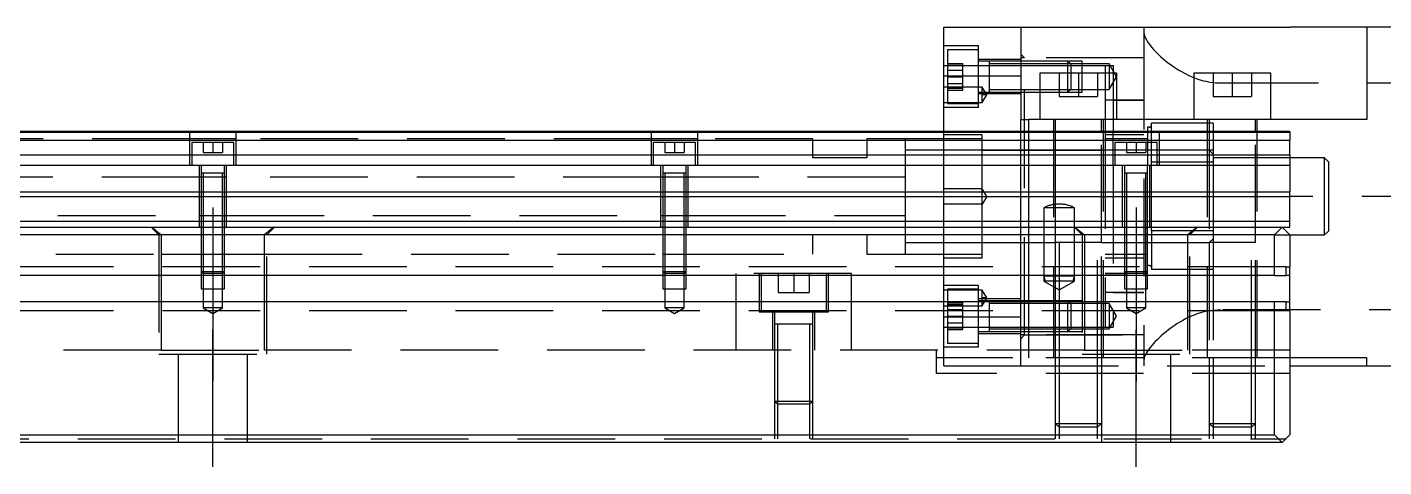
# Model space of a CAD drawing. Extents: x -16 to 810, y -339 to 108.
# Drawn here: x 355.9 to 532.2, y -309.1 to -251.9 of the extents above; entities that cross this region are included whole.
import ezdxf

# ---------------------------------------------------------------- set-up
doc = ezdxf.new("R2010")
doc.units = 0
doc.linetypes.add('CENTER', pattern=[50.8, 31.75, -6.35, 6.35, -6.35])
doc.linetypes.add('DASHED', pattern=[19.05, 12.7, -6.35])
doc.layers.get('0').update_dxf_attribs({"linetype": 'CONTINUOUS'})
doc.layers.add('CENTER', color=1, linetype='CENTER')

msp = doc.modelspace()

# ---------------------------------------------------------------- linework, layer by layer
at = {"color": 7, "linetype": 'CONTINUOUS'}
for p, q in [((475, -251.95), (485, -251.95)), ((475, -258.3), (475, -251.95)), ((485, -251.95), (520, -251.95)), ((485, -251.95), (485, -263.95)), ((530, -251.95), (520, -251.95)), ((551, -251.95), (530, -251.95)), ((530, -251.95), (530, -263.95)), ((475, -265.45), (475, -258.3)), ((475, -258.3), (485, -258.3)), ((487.5, -257.95), (487.5, -263.95)), ((497.5, -257.95), (487.5, -257.95)), ((497.5, -263.95), (497.5, -257.95)), ((507.5, -257.95), (507.5, -263.95)), ((517.5, -257.95), (507.5, -257.95)), ((517.5, -263.95), (517.5, -257.95)), ((485, -263.95), (486, -263.95)), ((485, -265.45), (485, -263.95)), ((530, -263.95), (486, -263.95)), ((486, -263.95), (486, -265.45)), ((328.5, -265.45), (520, -265.45)), ((328.5, -265.58), (520, -265.58)), ((520, -265.58), (520, -265.45)), ((520, -265.58), (520, -266.66)), ((328.5, -266.66), (520, -266.66)), ((520, -268.53), (520, -266.66)), ((328.5, -268.53), (520, -268.53)), ((520, -268.53), (520, -269.88)), ((328.5, -269.88), (520, -269.88)), ((520, -269.88), (520, -273.36)), ((248.5, -273.95), (520, -273.95)), ((328.5, -273.36), (520, -273.36)), ((520, -273.95), (520, -273.36)), ((520, -277.15), (520, -273.95)), ((0, -277.15), (520, -277.15)), ((1, -277.95), (519, -277.95)), ((518, -278.95), (519, -277.95)), ((519, -277.95), (520, -278.95)), ((519, -277.95), (520, -277.95)), ((520, -277.95), (520, -277.15)), ((518, -278.95), (2, -278.95)), ((518, -284.25), (518, -278.95)), ((520, -278.95), (520, -283.1)), ((519.5, -284.25), (519.5, -283.1)), ((519.5, -283.1), (520, -283.1)), ((520, -284.25), (520, -283.1)), ((518, -284.25), (2, -284.25)), ((518, -284.25), (519.5, -284.25)), ((520, -284.25), (519.5, -284.25)), ((520, -287.65), (520, -284.25)), ((518, -287.65), (2, -287.65)), ((519.5, -287.65), (518, -287.65)), ((518, -304.95), (518, -287.65)), ((519.5, -287.65), (520, -287.65)), ((519.5, -288.8), (519.5, -287.65)), ((520, -288.8), (519.5, -288.8)), ((520, -288.8), (520, -287.65)), ((520, -288.8), (520, -304.95)), ((530, -294.95), (520, -294.95)), ((520, -295.95), (530, -295.95)), ((530, -295.95), (530, -294.95)), ((530, -295.95), (551, -295.95)), ((2, -304.95), (518, -304.95)), ((519, -305.95), (518, -304.95)), ((520, -304.95), (519, -305.95)), ((519, -305.95), (1, -305.95))]:
    msp.add_line(p, q, dxfattribs=at)
at = {"color": 3, "linetype": 'DASHED'}
for p, q in [((501, -251.95), (501, -252.57)), ((501, -252.57), (501.01, -252.71)), ((501, -252.57), (501, -295.33)), ((501.01, -252.71), (501.04, -252.87)), ((501.04, -252.87), (501.08, -253.03)), ((501.08, -253.03), (501.15, -253.21)), ((501.15, -253.21), (501.23, -253.39)), ((501.23, -253.39), (501.34, -253.59)), ((501.34, -253.59), (501.45, -253.78)), ((501.45, -253.78), (501.59, -253.99)), ((479.5, -254.39), (475, -254.39)), ((479.5, -254.89), (475.5, -254.89)), ((475.5, -254.89), (475.5, -258.39)), ((479.5, -262.39), (479.5, -254.39)), ((485.5, -255.95), (485, -255.45)), ((501.59, -253.99), (501.79, -254.27)), ((501.79, -254.27), (502.02, -254.55)), ((502.02, -254.55), (502.27, -254.85)), ((502.27, -254.85), (502.55, -255.14)), ((502.55, -255.14), (502.85, -255.45)), ((502.85, -255.45), (503.18, -255.75)), ((475, -256.95), (475.5, -256.95)), ((475, -256.95), (475.5, -256.95)), ((475.5, -256.66), (477.5, -256.66)), ((475.5, -256.89), (477.5, -256.89)), ((475.5, -256.95), (479.5, -256.95)), ((475.5, -256.95), (479.5, -256.95)), ((477.5, -257.53), (477.5, -256.66)), ((485, -256.14), (479.5, -256.14)), ((480.9, -256.39), (479.5, -256.39)), ((479.5, -256.95), (480.9, -256.95)), ((479.5, -256.95), (480.9, -256.95)), ((480.9, -256.39), (480.89, -256.39)), ((480.9, -256.39), (480.9, -260.39)), ((485, -256.39), (480.9, -256.39)), ((480.9, -256.39), (480.9, -256.39)), ((480.9, -256.39), (480.9, -256.74)), ((480.9, -256.39), (480.9, -260.39)), ((480.9, -256.74), (480.9, -258.26)), ((485, -256.74), (480.9, -256.74)), ((480.9, -256.95), (485, -256.95)), ((480.9, -256.95), (485, -256.95)), ((485.5, -255.95), (485, -255.95)), ((491.15, -256.39), (485, -256.39)), ((491.15, -256.39), (485, -256.39)), ((491.5, -256.74), (485, -256.74)), ((485, -256.95), (491.5, -256.95)), ((485, -256.95), (491.5, -256.95)), ((485.5, -291.95), (485.5, -255.95)), ((501, -255.95), (485.5, -255.95)), ((491.5, -256.74), (491.15, -256.39)), ((493, -256.39), (491.15, -256.39)), ((491.15, -257.95), (491.15, -256.39)), ((493, -256.74), (491.5, -256.74)), ((491.5, -256.74), (491.5, -257.95)), ((491.5, -256.95), (493, -256.95)), ((491.5, -256.95), (493, -256.95)), ((493, -257.95), (493, -256.39)), ((496.5, -256.74), (493, -256.74)), ((493, -256.95), (496, -256.95)), ((493, -256.95), (496, -256.95)), ((496, -256.95), (497, -256.95)), ((496, -256.95), (496, -257.95)), ((497.45, -258.39), (496.5, -256.74)), ((496.5, -256.74), (496.5, -258.39)), ((497, -256.95), (497, -265.45)), ((503.18, -255.75), (503.47, -256.01)), ((503.47, -256.01), (503.77, -256.27)), ((503.77, -256.27), (504.1, -256.53)), ((504.1, -256.53), (504.43, -256.78)), ((504.43, -256.78), (504.79, -257.04)), ((504.79, -257.04), (505.17, -257.29)), ((505.17, -257.29), (505.57, -257.54)), ((475.5, -257.53), (477.5, -257.53)), ((475.5, -258.39), (475.5, -261.89)), ((475.5, -258.39), (477.5, -258.39)), ((477.5, -259.26), (477.5, -257.53)), ((480.9, -258.26), (480.9, -258.53)), ((480.9, -258.39), (480.9, -260.39)), ((480.9, -258.39), (480.9, -260.39)), ((480.9, -258.53), (480.9, -260.04)), ((490, -257.95), (490, -260.95)), ((491.15, -258.39), (491.15, -257.95)), ((491.15, -260.39), (491.15, -258.39)), ((491.5, -257.95), (491.5, -258.39)), ((491.5, -258.39), (491.5, -260.04)), ((492.5, -257.95), (492.5, -260.95)), ((493, -260.39), (493, -257.95)), ((495, -257.95), (495, -260.95)), ((496, -257.95), (496, -263.95)), ((496.5, -260.04), (497.45, -258.39)), ((496.5, -258.39), (496.5, -260.04)), ((505.57, -257.54), (505.98, -257.78)), ((505.98, -257.78), (506.36, -257.99)), ((506.36, -257.99), (506.75, -258.18)), ((506.75, -258.18), (507.16, -258.37)), ((507.16, -258.37), (507.58, -258.54)), ((507.58, -258.54), (508.01, -258.7)), ((508.01, -258.7), (508.45, -258.84)), ((508.45, -258.84), (508.75, -258.92)), ((508.75, -258.92), (509.06, -258.99)), ((509.06, -258.99), (509.37, -259.06)), ((509.37, -259.06), (509.68, -259.11)), ((509.68, -259.11), (510.01, -259.15)), ((510, -257.95), (510, -260.95)), ((510.01, -259.15), (510.34, -259.19)), ((510.34, -259.19), (510.67, -259.2)), ((510.67, -259.2), (511, -259.21)), ((511, -259.21), (543, -259.21)), ((512.5, -257.95), (512.5, -260.95)), ((515, -257.95), (515, -260.95)), ((480, -259.75), (475, -259.75)), ((475.5, -259.26), (477.5, -259.26)), ((475.5, -259.89), (477.5, -259.89)), ((475.5, -260.13), (477.5, -260.13)), ((477.5, -260.13), (477.5, -259.26)), ((479.5, -260.39), (480.9, -260.39)), ((485, -260.64), (479.5, -260.64)), ((480.6, -260.75), (480, -259.75)), ((480, -260.75), (480, -259.75)), ((480, -261.75), (480.6, -260.75)), ((480.6, -260.75), (480, -260.75)), ((480, -261.75), (480, -260.75)), ((480.89, -260.39), (485, -260.39)), ((480.9, -260.04), (485, -260.04)), ((485, -260.04), (487.5, -260.04)), ((485, -260.39), (487.5, -260.39)), ((485, -260.39), (487.5, -260.39)), ((487.5, -260.04), (491.5, -260.04)), ((487.5, -260.39), (491.15, -260.39)), ((487.5, -260.39), (491.15, -260.39)), ((490, -260.95), (492.5, -260.95)), ((491.15, -260.39), (491.5, -260.04)), ((491.15, -260.39), (493, -260.39)), ((491.5, -260.04), (493, -260.04)), ((492.5, -260.95), (495, -260.95)), ((493, -260.04), (496.5, -260.04)), ((510, -260.95), (512.5, -260.95)), ((512.5, -260.95), (515, -260.95)), ((475, -261.75), (480, -261.75)), ((479.5, -262.39), (475, -262.39)), ((475.5, -261.89), (479.5, -261.89)), ((497, -261.45), (496, -261.45)), ((497, -261.45), (497.5, -261.45)), ((497.5, -261.45), (497, -261.45)), ((497.5, -261.45), (501, -261.45)), ((501, -261.45), (497.5, -261.45)), ((489.25, -263.95), (489.25, -294.95)), ((489.5, -263.95), (489.5, -265.45)), ((495.5, -265.45), (495.5, -263.95)), ((495.75, -294.95), (495.75, -263.95)), ((496, -263.95), (496, -265.45)), ((502, -265.45), (502, -264.45)), ((509.5, -264.45), (502, -264.45)), ((509.25, -263.95), (509.25, -294.95)), ((509.5, -263.95), (509.5, -265.45)), ((510, -264.45), (509.5, -264.45)), ((510, -264.45), (510, -265.45)), ((515.5, -265.45), (515.5, -263.95)), ((515.75, -294.95), (515.75, -263.95)), ((377, -269.95), (377, -265.45)), ((383, -265.45), (383, -269.95)), ((437, -269.95), (437, -265.45)), ((443, -265.45), (443, -269.95)), ((475, -277.95), (475, -265.45)), ((480, -265.95), (475, -265.95)), ((480, -272.95), (480, -265.95)), ((485, -277.95), (485, -265.45)), ((486, -265.45), (486, -277.95)), ((489.5, -265.45), (489.5, -274.97)), ((495.5, -279.95), (495.5, -265.45)), ((496, -265.45), (496, -290.95)), ((501, -265.95), (496, -265.95)), ((497, -269.95), (497, -265.45)), ((501.75, -264.95), (501.5, -264.95)), ((501.5, -264.95), (501.5, -265.45)), ((501.5, -265.45), (501.5, -266.95)), ((502, -266.95), (502, -265.45)), ((503, -265.45), (503, -269.95)), ((509.5, -265.45), (509.5, -279.95)), ((510, -265.45), (510, -269.48)), ((515.5, -279.95), (515.5, -265.45)), ((377, -266.45), (328.5, -266.45)), ((383, -266.45), (377, -266.45)), ((377.25, -266.95), (377.25, -269.95)), ((382.75, -266.95), (377.25, -266.95)), ((378.75, -266.95), (378.75, -268.25)), ((380, -266.95), (380, -268.25)), ((381.25, -266.95), (381.25, -268.25)), ((382.75, -269.95), (382.75, -266.95)), ((437, -266.45), (383, -266.45)), ((443, -266.45), (437, -266.45)), ((437.25, -266.95), (437.25, -269.95)), ((442.75, -266.95), (437.25, -266.95)), ((438.75, -266.95), (438.75, -268.25)), ((440, -266.95), (440, -268.25)), ((441.25, -266.95), (441.25, -268.25)), ((442.75, -269.95), (442.75, -266.95)), ((458, -266.45), (443, -266.45)), ((458, -268.95), (458, -266.45)), ((470, -266.45), (465, -266.45)), ((465, -266.45), (465, -268.95)), ((475, -266.45), (470, -266.45)), ((470, -266.45), (470, -273.95)), ((470, -266.45), (470, -273.95)), ((475, -267.95), (470, -267.95)), ((480, -266.45), (475, -266.45)), ((480, -267.95), (475, -267.95)), ((485, -267.95), (480, -267.95)), ((480, -267.95), (485, -267.95)), ((489.5, -267.95), (485, -267.95)), ((485, -267.95), (489.5, -267.95)), ((495.5, -267.95), (489.5, -267.95)), ((489.5, -267.95), (495.5, -267.95)), ((496, -267.95), (495.5, -267.95)), ((495.5, -267.95), (496, -267.95)), ((497, -266.45), (496, -266.45)), ((497, -267.95), (496, -267.95)), ((501, -266.45), (497, -266.45)), ((497.25, -267.95), (497, -267.95)), ((497.25, -266.95), (497.25, -269.95)), ((502.75, -266.95), (497.25, -266.95)), ((501, -267.95), (497.25, -267.95)), ((498.75, -266.95), (498.75, -268.25)), ((500, -266.95), (500, -268.25)), ((501.5, -266.45), (501, -266.45)), ((501.5, -267.95), (501, -267.95)), ((501.25, -266.95), (501.25, -268.25)), ((501.5, -266.95), (501.5, -269.95)), ((502, -267.95), (501.5, -267.95)), ((502, -267.95), (501.5, -267.95)), ((502, -269.48), (502, -266.95)), ((502.75, -267.95), (502, -267.95)), ((502.75, -267.95), (502, -267.95)), ((502.75, -269.95), (502.75, -266.95)), ((503, -267.95), (502.75, -267.95)), ((503, -267.95), (502.75, -267.95)), ((509.5, -267.95), (503, -267.95)), ((509.5, -267.95), (503, -267.95)), ((510, -268.45), (509.5, -267.95)), ((510, -267.95), (509.5, -267.95)), ((378.75, -268.25), (380, -268.25)), ((380, -268.25), (381.25, -268.25)), ((438.75, -268.25), (440, -268.25)), ((440, -268.25), (441.25, -268.25)), ((465, -268.95), (458, -268.95)), ((498.75, -268.25), (500, -268.25)), ((500, -268.25), (501.25, -268.25)), ((502, -278.42), (502, -269.48)), ((510, -269.48), (502, -269.48)), ((515.5, -268.95), (510, -268.95)), ((510, -269.48), (510, -278.42)), ((520, -268.95), (515.5, -268.95)), ((524.5, -268.95), (520, -268.95)), ((525, -269.45), (524.5, -268.95)), ((524.5, -273.95), (524.5, -268.95)), ((525, -269.45), (525, -273.95)), ((378.25, -271.45), (328.5, -271.45)), ((383, -269.95), (377, -269.95)), ((378.25, -277.95), (378.25, -269.95)), ((378.5, -271.45), (378.25, -271.45)), ((378.5, -269.95), (378.5, -270.95)), ((378.5, -270.94), (378.5, -270.95)), ((381.5, -270.95), (378.5, -270.95)), ((380, -270.95), (378.5, -270.95)), ((378.5, -270.95), (378.5, -270.95)), ((378.5, -270.95), (378.5, -277.95)), ((381.5, -270.95), (378.5, -270.95)), ((378.75, -271.45), (378.5, -271.45)), ((378.75, -270.95), (378.75, -277.95)), ((381.25, -271.45), (378.75, -271.45)), ((381.5, -270.95), (380, -270.95)), ((381.25, -277.95), (381.25, -270.95)), ((381.5, -271.45), (381.25, -271.45)), ((381.5, -270.95), (381.5, -269.95)), ((381.5, -270.95), (381.5, -270.94)), ((381.5, -270.95), (381.5, -270.95)), ((381.5, -277.95), (381.5, -270.95)), ((381.75, -271.45), (381.5, -271.45)), ((381.75, -269.95), (381.75, -277.95)), ((438.25, -271.45), (381.75, -271.45)), ((443, -269.95), (437, -269.95)), ((438.25, -277.95), (438.25, -269.95)), ((438.5, -271.45), (438.25, -271.45)), ((438.5, -269.95), (438.5, -270.95)), ((438.5, -270.94), (438.5, -270.95)), ((441.5, -270.95), (438.5, -270.95)), ((438.5, -270.95), (438.5, -270.95)), ((438.5, -270.95), (438.5, -277.95)), ((440, -270.95), (438.5, -270.95)), ((438.75, -271.45), (438.5, -271.45)), ((438.75, -270.95), (438.75, -277.95)), ((441.25, -271.45), (438.75, -271.45)), ((441.5, -270.95), (440, -270.95)), ((441.25, -277.95), (441.25, -270.95)), ((441.5, -271.45), (441.25, -271.45)), ((441.5, -270.95), (441.5, -269.95)), ((441.5, -270.95), (441.5, -270.94)), ((441.5, -270.95), (441.5, -270.95)), ((441.5, -277.95), (441.5, -270.95)), ((441.75, -271.45), (441.5, -271.45)), ((441.75, -269.95), (441.75, -277.95)), ((470, -271.45), (441.75, -271.45)), ((497, -269.95), (497, -290.95)), ((503, -269.95), (497, -269.95)), ((498.25, -277.95), (498.25, -269.95)), ((498.5, -269.95), (498.5, -270.95)), ((498.5, -270.94), (498.5, -270.95)), ((501.5, -270.95), (498.5, -270.95)), ((498.5, -270.95), (498.5, -270.95)), ((498.5, -270.95), (498.5, -277.95)), ((500, -270.95), (498.5, -270.95)), ((498.75, -270.95), (498.75, -277.95)), ((501.5, -270.95), (500, -270.95)), ((501.25, -277.95), (501.25, -270.95)), ((501.5, -270.95), (501.5, -269.95)), ((501.5, -270.95), (501.5, -270.94)), ((501.5, -270.95), (501.5, -270.95)), ((501.5, -277.95), (501.5, -270.95)), ((501.75, -269.95), (501.75, -277.95)), ((480, -272.95), (475, -272.95)), ((480.6, -273.95), (480, -272.95)), ((480, -274.95), (480, -272.95)), ((328.5, -273.95), (520, -273.95)), ((470, -273.95), (470, -277.95)), ((470, -273.95), (470, -277.95)), ((480, -274.95), (475, -274.95)), ((480.6, -273.95), (480, -274.95)), ((480, -281.95), (480, -274.95)), ((489.5, -274.97), (489.5, -277.95)), ((490.06, -274.95), (489.94, -274.95)), ((524.5, -278.95), (524.5, -273.95)), ((525, -273.95), (525, -278.45)), ((321.75, -276.45), (378.25, -276.45)), ((378.25, -276.45), (378.5, -276.45)), ((378.5, -276.45), (378.75, -276.45)), ((378.75, -276.45), (381.25, -276.45)), ((381.25, -276.45), (381.5, -276.45)), ((381.5, -276.45), (381.75, -276.45)), ((381.75, -276.45), (438.25, -276.45)), ((438.25, -276.45), (438.5, -276.45)), ((438.5, -276.45), (438.75, -276.45)), ((438.75, -276.45), (441.25, -276.45)), ((441.25, -276.45), (441.5, -276.45)), ((441.5, -276.45), (441.75, -276.45)), ((441.75, -276.45), (470, -276.45)), ((488, -275.45), (488, -277.95)), ((492, -275.45), (488, -275.45)), ((492, -277.95), (492, -275.45)), ((372, -277.95), (373, -278.95)), ((372.06, -277.95), (373.29, -278.95)), ((378.5, -277.95), (378.5, -283.7)), ((378.5, -277.95), (378.5, -283.7)), ((378.75, -277.95), (378.75, -283.95)), ((381.25, -283.95), (381.25, -277.95)), ((381.5, -283.7), (381.5, -277.95)), ((381.5, -283.7), (381.5, -277.95)), ((387.94, -277.95), (386.71, -278.95)), ((387, -278.95), (388, -277.95)), ((438.5, -277.95), (438.5, -283.7)), ((438.5, -277.95), (438.5, -283.7)), ((438.75, -277.95), (438.75, -283.95)), ((441.25, -283.95), (441.25, -277.95)), ((441.5, -283.7), (441.5, -277.95)), ((441.5, -283.7), (441.5, -277.95)), ((470, -277.95), (470, -281.45)), ((470, -277.95), (470, -281.45)), ((475, -284.25), (475, -277.95)), ((485, -284.25), (485, -277.95)), ((486, -277.95), (486, -284.25)), ((488, -277.95), (488, -284.25)), ((489.5, -277.95), (489.5, -279.95)), ((492, -277.95), (493, -278.95)), ((492, -284.25), (492, -277.95)), ((492.06, -277.95), (493.29, -278.95)), ((498.5, -277.95), (498.5, -283.7)), ((498.5, -277.95), (498.5, -283.7)), ((498.75, -277.95), (498.75, -283.95)), ((501.25, -283.95), (501.25, -277.95)), ((501.5, -283.7), (501.5, -277.95)), ((501.5, -283.7), (501.5, -277.95)), ((502, -278.42), (502, -283.45)), ((510, -278.42), (502, -278.42)), ((507.94, -277.95), (506.71, -278.95)), ((507, -278.95), (508, -277.95)), ((510, -278.42), (510, -279.95)), ((524.5, -278.95), (525, -278.45)), ((373, -278.95), (373, -294.45)), ((373.29, -278.95), (373.29, -284.25)), ((386.71, -284.25), (386.71, -278.95)), ((387, -294.45), (387, -278.95)), ((458, -281.45), (458, -278.95)), ((465, -278.95), (465, -281.45)), ((470, -279.95), (475, -279.95)), ((475, -279.95), (480, -279.95)), ((480, -279.95), (485, -279.95)), ((480, -279.95), (485, -279.95)), ((485, -279.95), (488, -279.95)), ((485, -279.95), (488, -279.95)), ((488, -279.95), (489.4, -279.95)), ((488, -279.95), (489.4, -279.95)), ((489.4, -279.95), (489.5, -279.95)), ((489.4, -279.95), (489.5, -279.95)), ((489.5, -279.94), (489.5, -279.95)), ((495.5, -279.95), (489.5, -279.95)), ((495.5, -279.95), (489.5, -279.95)), ((489.5, -279.95), (489.5, -284.25)), ((489.5, -279.95), (489.5, -279.95)), ((490, -279.95), (490, -284.25)), ((493, -278.95), (493, -294.45)), ((493.29, -278.95), (493.29, -284.25)), ((495, -294.95), (495, -279.95)), ((495.5, -294.45), (495.5, -279.94)), ((495.5, -279.95), (495.6, -279.95)), ((495.5, -279.95), (495.6, -279.95)), ((495.6, -279.95), (496, -279.95)), ((495.6, -279.95), (496, -279.95)), ((496, -279.95), (501.5, -279.95)), ((501.5, -279.95), (509.5, -279.95)), ((506.71, -284.25), (506.71, -278.95)), ((507, -294.45), (507, -278.95)), ((509.5, -279.95), (510, -279.45)), ((509.5, -279.94), (509.5, -294.95)), ((515.5, -279.95), (509.5, -279.95)), ((515.5, -279.95), (509.5, -279.95)), ((510, -279.95), (510, -294.95)), ((515, -294.95), (515, -279.95)), ((515.5, -294.95), (515.5, -279.94)), ((518, -278.95), (520, -278.95)), ((520, -278.95), (524.5, -278.95)), ((321.5, -281.45), (373.29, -281.45)), ((373.29, -281.45), (378.5, -281.45)), ((378.5, -281.45), (378.75, -281.45)), ((378.75, -281.45), (381.25, -281.45)), ((381.25, -281.45), (381.5, -281.45)), ((381.5, -281.45), (386.71, -281.45)), ((386.71, -281.45), (438.5, -281.45)), ((438.5, -281.45), (438.75, -281.45)), ((438.75, -281.45), (441.25, -281.45)), ((441.25, -281.45), (441.5, -281.45)), ((441.5, -281.45), (458, -281.45)), ((465, -281.45), (470, -281.45)), ((470, -281.45), (475, -281.45)), ((475, -281.45), (480, -281.45)), ((475, -281.95), (480, -281.95)), ((496, -281.45), (501.5, -281.45)), ((496, -281.95), (501, -281.95)), ((519.5, -283.1), (0.5, -283.1)), ((378.5, -283.7), (378.75, -283.95)), ((378.5, -283.7), (378.5, -284.25)), ((378.5, -283.7), (381.5, -283.7)), ((381.25, -283.95), (381.5, -283.7)), ((381.5, -284.25), (381.5, -283.7)), ((438.5, -283.7), (438.75, -283.95)), ((438.5, -283.7), (438.5, -284.25)), ((438.5, -283.7), (441.5, -283.7)), ((441.25, -283.95), (441.5, -283.7)), ((441.5, -284.25), (441.5, -283.7)), ((498.5, -283.7), (498.75, -283.95)), ((498.5, -283.7), (498.5, -284.25)), ((498.5, -283.7), (501.5, -283.7)), ((501.25, -283.95), (501.5, -283.7)), ((501.75, -282.95), (501.5, -282.95)), ((501.5, -284.25), (501.5, -283.7)), ((510, -283.45), (502, -283.45)), ((373.29, -284.25), (373.29, -287.65)), ((378.5, -284.25), (378.5, -285.95)), ((378.75, -283.95), (378.75, -285.95)), ((381.25, -283.95), (378.75, -283.95)), ((381.25, -285.95), (381.25, -283.95)), ((381.5, -285.95), (381.5, -284.25)), ((386.71, -287.65), (386.71, -284.25)), ((438.5, -284.25), (438.5, -285.95)), ((438.75, -283.95), (438.75, -285.95)), ((441.25, -283.95), (438.75, -283.95)), ((441.25, -285.95), (441.25, -283.95)), ((441.5, -285.95), (441.5, -284.25)), ((463, -283.95), (448, -283.95)), ((448, -284.25), (448, -283.95)), ((448, -287.65), (448, -284.25)), ((451, -283.95), (451, -288.95)), ((451.25, -283.95), (451.25, -284.25)), ((451.25, -284.25), (451.25, -287.65)), ((453.5, -283.95), (453.5, -286.45)), ((455.5, -283.95), (455.5, -286.45)), ((457.5, -283.95), (457.5, -286.45)), ((459.75, -284.25), (459.75, -283.95)), ((459.75, -287.65), (459.75, -284.25)), ((460, -288.95), (460, -283.95)), ((463, -284.25), (463, -283.95)), ((463, -287.65), (463, -284.25)), ((475, -287.65), (475, -284.25)), ((479.5, -285.51), (475, -285.51)), ((479.5, -289.51), (479.5, -285.51)), ((485, -287.65), (485, -284.25)), ((486, -284.25), (486, -287.65)), ((488, -284.25), (488, -284.32)), ((488, -284.32), (488, -284.95)), ((488, -284.32), (488.17, -284.95)), ((492, -284.32), (488, -284.32)), ((488, -284.95), (490, -286.1)), ((492, -284.95), (488, -284.95)), ((489.5, -284.25), (489.5, -284.95)), ((489.5, -284.95), (489.5, -287.65)), ((490, -284.25), (490, -284.95)), ((490, -284.95), (490, -287.65)), ((490, -286.1), (492, -284.95)), ((491.83, -284.95), (492, -284.32)), ((492, -284.32), (492, -284.25)), ((492, -284.95), (492, -284.32)), ((493.29, -284.25), (493.29, -287.65)), ((496, -283.95), (498.75, -283.95)), ((498.75, -283.95), (496, -283.95)), ((498.5, -284.25), (498.5, -285.95)), ((498.75, -283.95), (498.75, -285.95)), ((501.25, -283.95), (498.75, -283.95)), ((501.25, -285.95), (501.25, -283.95)), ((501.5, -285.95), (501.5, -284.25)), ((506.71, -287.65), (506.71, -284.25)), ((378.5, -285.95), (381.5, -285.95)), ((378.75, -285.95), (378.75, -288.45)), ((381.25, -288.45), (381.25, -285.95)), ((438.5, -285.95), (441.5, -285.95)), ((438.75, -285.95), (438.75, -288.45)), ((441.25, -288.45), (441.25, -285.95)), ((453.5, -286.45), (455.5, -286.45)), ((455.5, -286.45), (457.5, -286.45)), ((480, -286.15), (475, -286.15)), ((479.5, -286.01), (475.5, -286.01)), ((475.5, -286.01), (475.5, -287.65)), ((485, -287.26), (479.5, -287.26)), ((480.6, -287.15), (480, -286.15)), ((480, -287.15), (480, -286.15)), ((480, -288.15), (480.6, -287.15)), ((480.6, -287.15), (480, -287.15)), ((480, -288.15), (480, -287.15)), ((497, -286.45), (496, -286.45)), ((497, -286.45), (501, -286.45)), ((501, -286.45), (497, -286.45)), ((498.5, -285.95), (501.5, -285.95)), ((498.75, -285.95), (498.75, -288.45)), ((501.25, -288.45), (501.25, -285.95)), ((519.5, -288.8), (0.5, -288.8)), ((373.29, -287.65), (373.29, -293.95)), ((378.75, -288.45), (380, -289.17)), ((381.25, -288.45), (378.75, -288.45)), ((380, -289.17), (381.25, -288.45)), ((386.71, -293.95), (386.71, -287.65)), ((438.75, -288.45), (440, -289.17)), ((441.25, -288.45), (438.75, -288.45)), ((440, -289.17), (441.25, -288.45)), ((448, -293.95), (448, -287.65)), ((451, -288.95), (460, -288.95)), ((451.25, -287.65), (451.25, -288.95)), ((452.75, -288.95), (452.75, -293.95)), ((453, -288.95), (453, -290.55)), ((458, -290.55), (458, -288.95)), ((458.25, -293.95), (458.25, -288.95)), ((459.75, -288.95), (459.75, -287.65)), ((463, -293.95), (463, -287.65)), ((475, -289.6), (475, -287.65)), ((475, -288.15), (480, -288.15)), ((475.5, -287.65), (475.5, -293.01)), ((475.5, -287.77), (477.5, -287.77)), ((475.5, -288.01), (477.5, -288.01)), ((475.5, -288.64), (477.5, -288.64)), ((477.5, -288.01), (477.5, -287.77)), ((477.5, -289.51), (477.5, -288.01)), ((480.9, -287.51), (479.5, -287.51)), ((480.9, -287.51), (480.89, -287.51)), ((480.9, -287.51), (480.9, -287.65)), ((480.9, -287.51), (480.9, -291.51)), ((480.9, -287.51), (480.9, -287.51)), ((485, -287.51), (480.9, -287.51)), ((480.9, -287.51), (480.9, -291.51)), ((480.9, -287.65), (480.9, -287.86)), ((480.9, -287.86), (480.9, -291.16)), ((485, -287.86), (480.9, -287.86)), ((489.5, -287.51), (485, -287.51)), ((489.5, -287.51), (485, -287.51)), ((485, -294.95), (485, -287.65)), ((491.5, -287.86), (485, -287.86)), ((491.5, -287.86), (485, -287.86)), ((486, -287.65), (486, -294.95)), ((490, -287.51), (489.5, -287.51)), ((490, -287.51), (489.5, -287.51)), ((489.5, -287.65), (489.5, -294.95)), ((491.15, -287.51), (490, -287.51)), ((491.15, -287.51), (490, -287.51)), ((490, -287.65), (490, -294.95)), ((491.5, -287.86), (491.15, -287.51)), ((493, -287.51), (491.15, -287.51)), ((491.15, -291.51), (491.15, -287.51)), ((493, -287.86), (491.5, -287.86)), ((491.5, -287.86), (491.5, -291.16)), ((496.5, -287.86), (493, -287.86)), ((493.29, -287.65), (493.29, -293.95)), ((497.45, -289.51), (496.5, -287.86)), ((496.5, -287.86), (496.5, -291.16)), ((498.75, -288.45), (500, -289.17)), ((501.25, -288.45), (498.75, -288.45)), ((500, -289.17), (501.25, -288.45)), ((506.71, -293.95), (506.71, -287.65)), ((508.36, -289.09), (507.95, -289.22)), ((508.68, -289), (508.36, -289.09)), ((509.01, -288.92), (508.68, -289)), ((509.34, -288.85), (509.01, -288.92)), ((509.62, -288.8), (509.34, -288.85)), ((511, -288.69), (509.62, -288.8)), ((543, -288.69), (511, -288.69)), ((453, -290.54), (453, -293.95)), ((458, -290.55), (453, -290.55)), ((458, -290.55), (453, -290.55)), ((453.4, -290.55), (453.4, -293.95)), ((457.6, -293.95), (457.6, -290.55)), ((458, -293.95), (458, -290.54)), ((475, -295.95), (475, -289.6)), ((475, -289.6), (485, -289.6)), ((475, -290.95), (485, -290.95)), ((475, -290.95), (485, -290.95)), ((475.5, -289.51), (477.5, -289.51)), ((475.5, -290.37), (477.5, -290.37)), ((477.5, -291.01), (477.5, -289.51)), ((479.5, -293.51), (479.5, -289.51)), ((480.9, -289.51), (480.9, -291.51)), ((480.9, -289.51), (480.9, -291.51)), ((485, -290.95), (496, -290.95)), ((485, -290.95), (496, -290.95)), ((496, -290.95), (497, -290.95)), ((496.5, -291.16), (497.45, -289.51)), ((504.93, -290.77), (504.57, -291.02)), ((505.29, -290.53), (504.93, -290.77)), ((505.67, -290.3), (505.29, -290.53)), ((506.07, -290.07), (505.67, -290.3)), ((506.42, -289.88), (506.07, -290.07)), ((506.79, -289.7), (506.42, -289.88)), ((507.17, -289.53), (506.79, -289.7)), ((507.55, -289.37), (507.17, -289.53)), ((507.95, -289.22), (507.55, -289.37)), ((475.5, -291.01), (477.5, -291.01)), ((475.5, -291.24), (477.5, -291.24)), ((477.5, -291.24), (477.5, -291.01)), ((479.5, -291.51), (480.9, -291.51)), ((479.5, -291.76), (485, -291.76)), ((480.89, -291.51), (485, -291.51)), ((480.9, -291.16), (485, -291.16)), ((485, -291.16), (491.5, -291.16)), ((485, -291.16), (491.5, -291.16)), ((485, -291.51), (491.15, -291.51)), ((485, -291.51), (491.15, -291.51)), ((485, -292.45), (485.5, -291.95)), ((485.5, -291.95), (485, -291.95)), ((485.5, -291.95), (501, -291.95)), ((501, -291.95), (485.5, -291.95)), ((491.15, -291.51), (491.5, -291.16)), ((491.15, -291.51), (493, -291.51)), ((491.5, -291.16), (493, -291.16)), ((493, -291.16), (496.5, -291.16)), ((502.74, -292.57), (502.49, -292.82)), ((503, -292.31), (502.74, -292.57)), ((503.28, -292.05), (503, -292.31)), ((503.58, -291.79), (503.28, -292.05)), ((503.9, -291.53), (503.58, -291.79)), ((504.23, -291.27), (503.9, -291.53)), ((504.57, -291.02), (504.23, -291.27)), ((373.29, -293.95), (266.71, -293.95)), ((373, -294.45), (387, -294.45)), ((373.29, -293.95), (386.71, -293.95)), ((375.5, -294.45), (375.5, -305.95)), ((384.5, -305.95), (384.5, -294.45)), ((493.29, -293.95), (386.71, -293.95)), ((453, -293.95), (453, -300.55)), ((453, -293.95), (453, -300.55)), ((453.4, -293.95), (453.4, -300.95)), ((457.6, -300.95), (457.6, -293.95)), ((458, -300.55), (458, -293.95)), ((458, -300.55), (458, -293.95)), ((474, -293.95), (474, -294.95)), ((475, -293.51), (479.5, -293.51)), ((475.5, -293.01), (479.5, -293.01)), ((493, -294.45), (507, -294.45)), ((493.29, -293.95), (506.71, -293.95)), ((495.5, -294.45), (495.5, -305.95)), ((501.35, -294.29), (501.23, -294.52)), ((501.5, -294.05), (501.35, -294.29)), ((501.66, -293.81), (501.5, -294.05)), ((501.84, -293.57), (501.66, -293.81)), ((502.04, -293.32), (501.84, -293.57)), ((502.26, -293.07), (502.04, -293.32)), ((502.49, -292.82), (502.26, -293.07)), ((504.5, -305.95), (504.5, -294.45)), ((520, -293.95), (506.71, -293.95)), ((474, -294.95), (474, -296.95)), ((484, -294.95), (474, -294.95)), ((475, -295.95), (485, -295.95)), ((520, -294.95), (484, -294.95)), ((485, -295.95), (485, -294.95)), ((485, -295.95), (520, -295.95)), ((489.5, -294.95), (489.5, -303.45)), ((489.5, -294.95), (489.5, -303.45)), ((490, -294.95), (490, -303.95)), ((495, -303.95), (495, -294.95)), ((501.01, -295.19), (501, -295.33)), ((501, -295.33), (501, -295.95)), ((501.03, -295.05), (501.01, -295.19)), ((501.07, -294.9), (501.03, -295.05)), ((501.13, -294.73), (501.07, -294.9)), ((501.23, -294.52), (501.13, -294.73)), ((509.5, -294.95), (509.5, -303.45)), ((509.5, -294.95), (509.5, -303.45)), ((510, -294.95), (510, -303.95)), ((515, -303.95), (515, -294.95)), ((515.5, -303.45), (515.5, -294.95)), ((515.5, -303.45), (515.5, -294.95)), ((479, -296.95), (474, -296.95)), ((520, -296.95), (479, -296.95)), ((453, -300.55), (453.4, -300.95)), ((453, -300.55), (453, -305.45)), ((453, -300.55), (458, -300.55)), ((453.4, -300.95), (453.4, -305.45)), ((457.6, -300.95), (453.4, -300.95)), ((457.6, -300.95), (458, -300.55)), ((457.6, -305.45), (457.6, -300.95)), ((458, -305.45), (458, -300.55)), ((489.5, -303.45), (490, -303.95)), ((489.5, -303.45), (489.5, -305.45)), ((489.5, -303.45), (495.5, -303.45)), ((490, -303.95), (490, -305.45)), ((495, -303.95), (490, -303.95)), ((495, -303.95), (495.5, -303.45)), ((495, -305.45), (495, -303.95)), ((509.5, -303.45), (510, -303.95)), ((509.5, -303.45), (509.5, -305.45)), ((509.5, -303.45), (515.5, -303.45)), ((510, -303.95), (510, -305.45)), ((515, -303.95), (510, -303.95)), ((515, -303.95), (515.5, -303.45)), ((515, -305.45), (515, -303.95)), ((515.5, -305.45), (515.5, -303.45)), ((0.5, -305.45), (519.5, -305.45))]:
    msp.add_line(p, q, dxfattribs=at)
for centre, radius, start, end in [((501.75, -264.7), 0.25, 270, 0), ((489.94, -278.95), 4, 90, 118.9695), ((490.06, -278.95), 4, 61.0305, 90), ((501.75, -283.2), 0.25, 0, 90)]:
    msp.add_arc(centre, radius, start, end, dxfattribs=at)
at = {"layer": 'CENTER', "color": 1, "linetype": 'CENTER'}
for p, q in [((573.78, -273.95), (520, -273.95)), ((380, -275.4), (380, -298)), ((500, -275.4), (500, -298)), ((380, -309.1), (380, -291.3)), ((500, -309.1), (500, -291.3))]:
    msp.add_line(p, q, dxfattribs=at)

doc.saveas('drawing.dxf')
